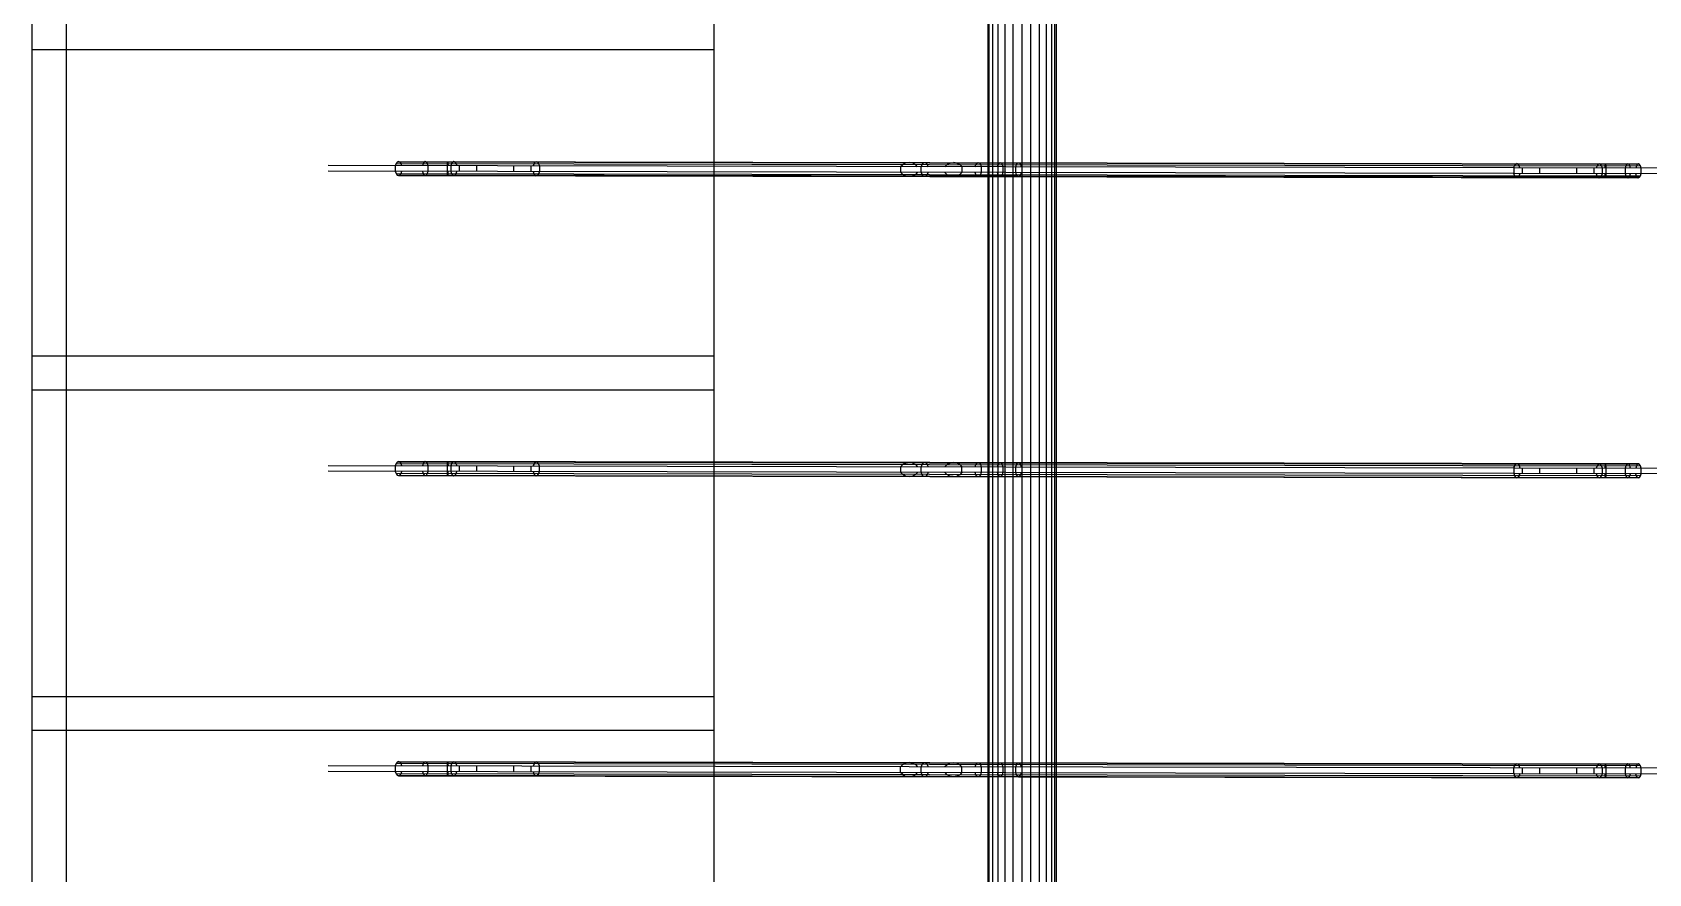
# Model space of a CAD drawing. Header units: inches. Extents: x 0 to 54693, y 0 to 31146.
# Drawn here: x 50653.2 to 51127.7, y 14595.5 to 14842.5 of the extents above; entities that cross this region are included whole.
import ezdxf

# ---------------------------------------------------------------- set-up
doc = ezdxf.new("R2010")
doc.units = ezdxf.units.IN
doc.header["$MEASUREMENT"] = 0
doc.layers.add('Added', color=3, linetype='Continuous')

msp = doc.modelspace()

# ---------------------------------------------------------------- linework, layer by layer
at = {"layer": 'Added', "linetype": 'Continuous', "lineweight": -2, "ltscale": 0.18}
for p, q in [((50653.23, 13843.54), (50653.23, 18243.35)), ((50663.23, 14353.54), (50663.23, 15333.24)), ((50853.23, 15333.24), (50853.23, 14353.54)), ((50933.73, 15327.61), (50933.73, 14373.47)), ((50934.07, 14373.47), (50934.07, 15327.61)), ((50935.07, 15327.61), (50935.07, 14373.47)), ((50936.66, 15327.61), (50936.66, 14373.47)), ((50938.73, 15327.61), (50938.73, 14373.47)), ((50941.14, 14373.47), (50941.14, 15327.61)), ((50943.73, 14373.47), (50943.73, 15327.61)), ((50946.32, 14373.47), (50946.32, 15327.61)), ((50948.73, 15327.61), (50948.73, 14373.47)), ((50950.8, 15327.61), (50950.8, 14373.47)), ((50952.39, 15327.61), (50952.39, 14373.47)), ((50953.39, 14373.47), (50953.39, 15327.61)), ((50953.73, 15327.61), (50953.73, 14373.47)), ((50653.23, 14837.51), (50853.23, 14837.51)), ((51150.07, 14802.62), (50740.09, 14803.39)), ((50759.77, 14803.35), (50759.76, 14801.71)), ((50760.02, 14804), (50759.77, 14803.35)), ((50760.36, 14804.43), (50760.02, 14804)), ((50760.02, 14804), (51125.23, 14803.32)), ((50760.75, 14804.58), (50760.36, 14804.43)), ((51124.96, 14803.75), (50760.36, 14804.43)), ((50761.13, 14804.43), (50760.75, 14804.58)), ((50760.75, 14804.58), (51124.64, 14803.9)), ((50761.47, 14804), (50761.13, 14804.43)), ((50761.71, 14803.35), (50761.47, 14804)), ((50767.97, 14803.99), (50767.76, 14803.33)), ((50768.25, 14804.42), (50767.97, 14803.99)), ((50768.58, 14804.57), (50768.25, 14804.42)), ((50768.9, 14804.42), (50768.58, 14804.57)), ((50769.18, 14803.99), (50768.9, 14804.42)), ((50769.38, 14803.33), (50769.18, 14803.99)), ((50769.38, 14801.69), (50769.38, 14803.33)), ((50775.07, 14801.68), (50775.08, 14803.32)), ((50775.08, 14803.32), (50775.1, 14803.98)), ((50775.1, 14803.98), (50775.13, 14804.41)), ((50775.13, 14804.41), (50775.17, 14804.55)), ((50775.17, 14804.55), (50775.2, 14804.41)), ((50775.2, 14804.41), (50775.23, 14803.98)), ((50775.23, 14803.98), (50775.24, 14803.32)), ((50776.08, 14803.32), (50776.07, 14801.67)), ((50776.31, 14803.97), (50776.08, 14803.32)), ((50776.63, 14804.4), (50776.31, 14803.97)), ((50776.99, 14804.55), (50776.63, 14804.4)), ((50777.35, 14804.4), (50776.99, 14804.55)), ((50777.67, 14803.97), (50777.35, 14804.4)), ((50777.89, 14803.32), (50777.67, 14803.97)), ((50778.61, 14801.67), (50778.61, 14803.31)), ((50783.58, 14803.31), (50783.57, 14801.66)), ((50794.57, 14801.64), (50794.58, 14803.28)), ((50799.54, 14803.28), (50799.53, 14801.63)), ((50800.27, 14803.27), (50800.5, 14803.93)), ((50800.5, 14803.93), (50800.27, 14803.27)), ((50800.5, 14803.93), (50800.82, 14804.36)), ((50801.18, 14804.51), (50800.82, 14804.36)), ((50801.54, 14804.36), (50801.18, 14804.51)), ((50801.54, 14804.36), (50801.85, 14803.93)), ((50801.85, 14803.93), (50802.08, 14803.27)), ((50802.08, 14803.27), (50802.07, 14801.63)), ((50908.08, 14803.07), (50908.07, 14801.43)), ((50908.08, 14803.07), (50908.71, 14803.73)), ((50909.59, 14804.15), (50908.71, 14803.73)), ((50909.59, 14804.15), (50910.58, 14804.3)), ((50911.58, 14804.15), (50910.58, 14804.3)), ((50911.58, 14804.15), (50912.45, 14803.72)), ((50913.08, 14803.06), (50912.45, 14803.72)), ((50914.11, 14801.42), (50914.12, 14803.06)), ((50914.12, 14803.06), (50914.38, 14803.71)), ((50914.38, 14803.71), (50914.74, 14804.14)), ((50914.74, 14804.14), (50915.15, 14804.29)), ((50915.15, 14804.29), (50915.56, 14804.14)), ((50915.56, 14804.14), (50915.91, 14803.71)), ((50915.91, 14803.71), (50916.16, 14803.06)), ((50921.71, 14803.7), (50921.08, 14803.05)), ((50922.59, 14804.13), (50921.71, 14803.7)), ((50922.59, 14804.13), (50923.58, 14804.28)), ((50924.58, 14804.13), (50923.58, 14804.28)), ((50924.58, 14804.13), (50925.45, 14803.69)), ((50925.45, 14803.69), (50926.08, 14803.04)), ((50926.08, 14803.04), (50926.07, 14801.39)), ((50929.97, 14803.03), (50930.2, 14803.68)), ((50930.2, 14803.68), (50930.52, 14804.11)), ((50930.52, 14804.11), (50930.88, 14804.26)), ((50930.88, 14804.26), (50931.24, 14804.11)), ((50931.24, 14804.11), (50931.55, 14803.68)), ((50931.55, 14803.68), (50931.78, 14803.03)), ((50931.78, 14803.03), (50931.77, 14801.38)), ((50936.55, 14803.02), (50936.75, 14803.67)), ((50936.75, 14803.67), (50937.03, 14804.1)), ((50937.03, 14804.1), (50937.35, 14804.25)), ((50937.35, 14804.25), (50937.67, 14804.1)), ((50937.67, 14804.1), (50937.94, 14803.67)), ((50937.94, 14803.67), (50938.14, 14803.02)), ((50938.14, 14803.02), (50938.13, 14801.37)), ((50941.92, 14801.36), (50941.93, 14803.01)), ((50941.93, 14803.01), (50942.12, 14803.66)), ((50942.12, 14803.66), (50942.39, 14804.09)), ((50942.39, 14804.09), (50942.69, 14804.24)), ((50942.69, 14804.24), (50942.99, 14804.09)), ((50942.99, 14804.09), (50943.25, 14803.66)), ((50943.25, 14803.66), (50943.44, 14803.01)), ((51088.08, 14802.73), (51088.07, 14801.09)), ((51088.08, 14802.73), (51088.31, 14803.39)), ((51088.31, 14803.39), (51088.63, 14803.82)), ((51088.63, 14803.82), (51088.31, 14803.39)), ((51088.63, 14803.82), (51088.99, 14803.97)), ((51089.35, 14803.82), (51088.99, 14803.97)), ((51089.66, 14803.39), (51089.35, 14803.82)), ((51089.89, 14802.73), (51089.66, 14803.39)), ((51090.6, 14801.08), (51090.61, 14802.73)), ((51095.58, 14802.72), (51095.57, 14801.08)), ((51106.57, 14801.06), (51106.58, 14802.7)), ((51111.54, 14802.69), (51111.53, 14801.05)), ((51112.5, 14803.34), (51112.27, 14802.69)), ((51112.82, 14803.77), (51112.5, 14803.34)), ((51113.18, 14803.92), (51112.82, 14803.77)), ((51113.54, 14803.77), (51113.18, 14803.92)), ((51113.85, 14803.34), (51113.54, 14803.77)), ((51114.08, 14802.69), (51113.85, 14803.34)), ((51114.07, 14801.04), (51114.08, 14802.69)), ((51114.91, 14802.68), (51114.94, 14803.34)), ((51114.94, 14803.34), (51114.97, 14803.77)), ((51114.97, 14803.77), (51115, 14803.92)), ((51115, 14803.92), (51115.03, 14803.77)), ((51115.03, 14803.77), (51115.06, 14803.34)), ((51115.06, 14803.34), (51115.08, 14802.68)), ((51115.08, 14802.68), (51115.07, 14801.04)), ((51120.77, 14802.67), (51120.76, 14801.03)), ((51120.97, 14803.33), (51120.77, 14802.67)), ((51121.25, 14803.76), (51120.97, 14803.33)), ((51121.57, 14803.91), (51121.25, 14803.76)), ((51121.89, 14803.76), (51121.57, 14803.91)), ((51122.16, 14803.33), (51121.89, 14803.76)), ((51122.36, 14802.67), (51122.16, 14803.33)), ((51124.05, 14803.32), (51123.85, 14802.67)), ((51124.33, 14803.75), (51124.05, 14803.32)), ((51124.64, 14803.9), (51124.33, 14803.75)), ((51124.96, 14803.75), (51124.64, 14803.9)), ((51125.23, 14803.32), (51124.96, 14803.75)), ((51125.43, 14802.66), (51125.23, 14803.32)), ((51125.42, 14801.02), (51125.43, 14802.66)), ((51150.06, 14800.97), (50740.08, 14801.74)), ((50759.76, 14801.71), (50760, 14801.05)), ((50760, 14801.05), (51125.22, 14800.37)), ((50760, 14801.05), (50760.34, 14800.62)), ((51124.94, 14799.94), (50760.34, 14800.62)), ((50760.34, 14800.62), (50760.72, 14800.47)), ((50760.72, 14800.47), (50761.11, 14800.62)), ((50760.72, 14800.47), (51124.62, 14799.79)), ((50761.11, 14800.62), (50761.45, 14801.05)), ((50761.45, 14801.05), (50761.7, 14801.7)), ((50767.75, 14801.69), (50767.95, 14801.04)), ((50767.95, 14801.04), (50768.23, 14800.61)), ((50768.23, 14800.61), (50768.56, 14800.45)), ((50768.56, 14800.45), (50768.88, 14800.6)), ((50768.88, 14800.6), (50769.17, 14801.03)), ((50769.17, 14801.03), (50769.38, 14801.69)), ((50775.09, 14801.02), (50775.07, 14801.68)), ((50775.11, 14800.59), (50775.09, 14801.02)), ((50775.15, 14800.44), (50775.11, 14800.59)), ((50775.18, 14800.59), (50775.15, 14800.44)), ((50775.21, 14801.02), (50775.18, 14800.59)), ((50775.23, 14801.68), (50775.21, 14801.02)), ((50776.07, 14801.67), (50776.3, 14801.02)), ((50776.3, 14801.02), (50776.61, 14800.59)), ((50776.61, 14800.59), (50776.97, 14800.44)), ((50776.97, 14800.44), (50777.33, 14800.59)), ((50777.33, 14800.59), (50777.65, 14801.02)), ((50777.65, 14801.02), (50777.88, 14801.67)), ((50800.26, 14801.63), (50800.48, 14800.97)), ((50800.48, 14800.97), (50800.8, 14800.54)), ((50800.8, 14800.54), (50801.16, 14800.39)), ((50801.52, 14800.54), (50801.16, 14800.39)), ((50801.84, 14800.97), (50801.52, 14800.54)), ((50802.07, 14801.63), (50801.84, 14800.97)), ((50908.07, 14801.43), (50908.7, 14800.77)), ((50909.56, 14800.34), (50908.7, 14800.77)), ((50910.56, 14800.19), (50909.56, 14800.34)), ((50911.56, 14800.34), (50910.56, 14800.19)), ((50912.44, 14800.76), (50911.56, 14800.34)), ((50913.07, 14801.42), (50912.44, 14800.76)), ((50914.37, 14800.76), (50914.11, 14801.42)), ((50914.72, 14800.33), (50914.37, 14800.76)), ((50915.13, 14800.18), (50914.72, 14800.33)), ((50915.53, 14800.33), (50915.13, 14800.18)), ((50915.89, 14800.76), (50915.53, 14800.33)), ((50916.15, 14801.41), (50915.89, 14800.76)), ((50921.07, 14801.4), (50921.26, 14801.4)), ((50921.7, 14800.75), (50921.07, 14801.4)), ((50921.7, 14800.75), (50922.56, 14800.32)), ((50923.56, 14800.16), (50922.56, 14800.32)), ((50923.56, 14800.16), (50924.56, 14800.31)), ((50925.44, 14800.74), (50924.56, 14800.31)), ((50926.07, 14801.39), (50925.44, 14800.74)), ((50930.18, 14800.73), (50929.96, 14801.39)), ((50930.5, 14800.3), (50930.18, 14800.73)), ((50930.86, 14800.15), (50930.5, 14800.3)), ((50931.22, 14800.3), (50930.86, 14800.15)), ((50931.54, 14800.73), (50931.22, 14800.3)), ((50931.77, 14801.38), (50931.54, 14800.73)), ((50936.74, 14800.72), (50936.54, 14801.37)), ((50937.01, 14800.29), (50936.74, 14800.72)), ((50937.33, 14800.14), (50937.01, 14800.29)), ((50937.65, 14800.29), (50937.33, 14800.14)), ((50937.93, 14800.72), (50937.65, 14800.29)), ((50938.13, 14801.37), (50937.93, 14800.72)), ((50942.11, 14800.71), (50941.92, 14801.36)), ((50942.37, 14800.28), (50942.11, 14800.71)), ((50942.67, 14800.13), (50942.37, 14800.28)), ((50942.97, 14800.28), (50942.67, 14800.13)), ((50943.24, 14800.71), (50942.97, 14800.28)), ((50943.43, 14801.36), (50943.24, 14800.71)), ((51088.29, 14800.43), (51088.07, 14801.09)), ((51088.61, 14800), (51088.29, 14800.43)), ((51088.97, 14799.85), (51088.61, 14800)), ((51088.97, 14799.85), (51089.33, 14800)), ((51089.65, 14800.43), (51089.33, 14800)), ((51089.88, 14801.09), (51089.65, 14800.43)), ((51112.26, 14801.04), (51112.48, 14800.39)), ((51112.48, 14800.39), (51112.8, 14799.96)), ((51112.8, 14799.96), (51113.16, 14799.81)), ((51113.16, 14799.81), (51113.52, 14799.96)), ((51113.52, 14799.96), (51113.84, 14800.39)), ((51113.84, 14800.39), (51114.07, 14801.04)), ((51114.92, 14800.38), (51114.91, 14801.04)), ((51114.95, 14799.96), (51114.92, 14800.38)), ((51114.98, 14799.81), (51114.95, 14799.96)), ((51115.01, 14799.96), (51114.98, 14799.81)), ((51115.04, 14800.38), (51115.01, 14799.96)), ((51115.07, 14801.04), (51115.04, 14800.38)), ((51120.76, 14801.03), (51120.96, 14800.37)), ((51120.96, 14800.37), (51121.23, 14799.94)), ((51121.23, 14799.94), (51121.55, 14799.79)), ((51121.55, 14799.79), (51121.87, 14799.94)), ((51121.87, 14799.94), (51122.14, 14800.37)), ((51122.14, 14800.37), (51122.35, 14801.03)), ((51123.84, 14801.02), (51124.03, 14800.37)), ((51124.03, 14800.37), (51124.31, 14799.94)), ((51124.31, 14799.94), (51124.62, 14799.79)), ((51124.62, 14799.79), (51124.94, 14799.94)), ((51124.94, 14799.94), (51125.22, 14800.37)), ((51125.22, 14800.37), (51125.42, 14801.02)), ((50653.23, 14747.51), (50853.23, 14747.51)), ((50653.23, 14737.51), (50853.23, 14737.51)), ((51150.06, 14712.89), (50740.08, 14713.65)), ((50740.09, 14715.3), (51150.07, 14714.53)), ((50759.77, 14715.26), (50759.76, 14713.62)), ((50759.76, 14713.62), (50760, 14712.96)), ((50760.02, 14715.92), (50759.77, 14715.26)), ((51125.22, 14712.28), (50760, 14712.96)), ((50760, 14712.96), (50760.34, 14712.53)), ((50760.36, 14716.34), (50760.02, 14715.92)), ((50760.02, 14715.92), (51125.23, 14715.23)), ((50760.34, 14712.53), (51124.94, 14711.85)), ((50760.34, 14712.53), (50760.72, 14712.38)), ((50760.75, 14716.49), (50760.36, 14716.34)), ((51124.96, 14715.66), (50760.36, 14716.34)), ((50760.72, 14712.38), (50761.11, 14712.53)), ((50760.72, 14712.38), (51124.62, 14711.7)), ((51124.64, 14715.81), (50760.75, 14716.49)), ((50761.13, 14716.34), (50760.75, 14716.49)), ((50761.11, 14712.53), (50761.45, 14712.96)), ((50761.47, 14715.91), (50761.13, 14716.34)), ((50761.45, 14712.96), (50761.7, 14713.61)), ((50761.71, 14715.26), (50761.47, 14715.91)), ((50767.75, 14713.6), (50767.95, 14712.95)), ((50767.97, 14715.9), (50767.76, 14715.25)), ((50767.95, 14712.95), (50768.23, 14712.52)), ((50768.25, 14716.33), (50767.97, 14715.9)), ((50768.23, 14712.52), (50768.56, 14712.37)), ((50768.58, 14716.48), (50768.25, 14716.33)), ((50768.56, 14712.37), (50768.88, 14712.52)), ((50768.9, 14716.33), (50768.58, 14716.48)), ((50768.88, 14712.52), (50769.17, 14712.94)), ((50769.18, 14715.9), (50768.9, 14716.33)), ((50769.17, 14712.94), (50769.38, 14713.6)), ((50769.38, 14715.24), (50769.18, 14715.9)), ((50769.38, 14713.6), (50769.38, 14715.24)), ((50775.07, 14713.59), (50775.08, 14715.23)), ((50775.09, 14712.93), (50775.07, 14713.59)), ((50775.08, 14715.23), (50775.1, 14715.89)), ((50775.11, 14712.5), (50775.09, 14712.93)), ((50775.1, 14715.89), (50775.13, 14716.32)), ((50775.15, 14712.35), (50775.11, 14712.5)), ((50775.13, 14716.32), (50775.17, 14716.47)), ((50775.18, 14712.5), (50775.15, 14712.35)), ((50775.17, 14716.47), (50775.2, 14716.32)), ((50775.21, 14712.93), (50775.18, 14712.5)), ((50775.2, 14716.32), (50775.23, 14715.89)), ((50775.23, 14713.59), (50775.21, 14712.93)), ((50775.23, 14715.89), (50775.24, 14715.23)), ((50776.08, 14715.23), (50776.07, 14713.59)), ((50776.07, 14713.59), (50776.3, 14712.93)), ((50776.31, 14715.89), (50776.08, 14715.23)), ((50776.3, 14712.93), (50776.61, 14712.5)), ((50776.63, 14716.31), (50776.31, 14715.89)), ((50776.61, 14712.5), (50776.97, 14712.35)), ((50776.99, 14716.46), (50776.63, 14716.31)), ((50776.97, 14712.35), (50777.33, 14712.5)), ((50777.35, 14716.31), (50776.99, 14716.46)), ((50777.33, 14712.5), (50777.65, 14712.93)), ((50777.67, 14715.88), (50777.35, 14716.31)), ((50777.65, 14712.93), (50777.88, 14713.58)), ((50777.89, 14715.23), (50777.67, 14715.88)), ((50778.61, 14713.58), (50778.61, 14715.23)), ((50783.58, 14715.22), (50783.57, 14713.57)), ((50794.57, 14713.55), (50794.58, 14715.2)), ((50799.54, 14715.19), (50799.53, 14713.54)), ((50800.26, 14713.54), (50800.48, 14712.89)), ((50800.27, 14715.19), (50800.5, 14715.84)), ((50800.5, 14715.84), (50800.27, 14715.19)), ((50800.48, 14712.89), (50800.8, 14712.46)), ((50800.5, 14715.84), (50800.82, 14716.27)), ((50800.8, 14712.46), (50801.16, 14712.31)), ((50800.82, 14716.27), (50801.18, 14716.42)), ((50801.16, 14712.31), (50801.52, 14712.45)), ((50801.54, 14716.27), (50801.18, 14716.42)), ((50801.52, 14712.45), (50801.84, 14712.88)), ((50801.85, 14715.84), (50801.54, 14716.27)), ((50801.84, 14712.88), (50802.07, 14713.54)), ((50802.08, 14715.18), (50801.85, 14715.84)), ((50802.07, 14713.54), (50802.08, 14715.18)), ((50908.08, 14714.98), (50908.07, 14713.34)), ((50908.07, 14713.34), (50908.7, 14712.68)), ((50908.08, 14714.98), (50908.71, 14715.64)), ((50909.56, 14712.25), (50908.7, 14712.68)), ((50908.71, 14715.64), (50909.59, 14716.07)), ((50909.59, 14716.07), (50908.71, 14715.64)), ((50910.56, 14712.1), (50909.56, 14712.25)), ((50909.59, 14716.07), (50910.58, 14716.21)), ((50910.56, 14712.1), (50911.56, 14712.25)), ((50911.58, 14716.06), (50910.58, 14716.21)), ((50912.44, 14712.68), (50911.56, 14712.25)), ((50911.58, 14716.06), (50912.45, 14715.63)), ((50912.44, 14712.68), (50913.07, 14713.33)), ((50912.45, 14715.63), (50913.08, 14714.97)), ((50914.11, 14713.33), (50914.12, 14714.97)), ((50914.37, 14712.67), (50914.11, 14713.33)), ((50914.12, 14714.97), (50914.38, 14715.63)), ((50914.72, 14712.24), (50914.37, 14712.67)), ((50914.38, 14715.63), (50914.74, 14716.06)), ((50915.13, 14712.09), (50914.72, 14712.24)), ((50914.74, 14716.06), (50915.15, 14716.2)), ((50915.53, 14712.24), (50915.13, 14712.09)), ((50915.15, 14716.2), (50915.56, 14716.05)), ((50915.89, 14712.67), (50915.53, 14712.24)), ((50915.56, 14716.05), (50915.91, 14715.62)), ((50916.15, 14713.32), (50915.89, 14712.67)), ((50915.91, 14715.62), (50916.16, 14714.97)), ((50921.07, 14713.31), (50921.7, 14712.66)), ((50921.71, 14715.61), (50921.08, 14714.96)), ((50922.56, 14712.23), (50921.7, 14712.66)), ((50922.59, 14716.04), (50921.71, 14715.61)), ((50921.71, 14715.61), (50922.59, 14716.04)), ((50923.56, 14712.08), (50922.56, 14712.23)), ((50922.59, 14716.04), (50923.58, 14716.19)), ((50923.56, 14712.08), (50924.56, 14712.22)), ((50924.58, 14716.04), (50923.58, 14716.19)), ((50925.44, 14712.65), (50924.56, 14712.22)), ((50925.45, 14715.61), (50924.58, 14716.04)), ((50926.07, 14713.31), (50925.44, 14712.65)), ((50925.45, 14715.61), (50926.08, 14714.95)), ((50926.07, 14713.31), (50926.08, 14714.95)), ((50930.18, 14712.64), (50929.96, 14713.3)), ((50929.97, 14714.94), (50930.2, 14715.6)), ((50930.5, 14712.21), (50930.18, 14712.64)), ((50930.2, 14715.6), (50930.52, 14716.03)), ((50930.86, 14712.06), (50930.5, 14712.21)), ((50930.52, 14716.03), (50930.88, 14716.17)), ((50931.22, 14712.21), (50930.86, 14712.06)), ((50930.88, 14716.17), (50931.24, 14716.02)), ((50931.54, 14712.64), (50931.22, 14712.21)), ((50931.24, 14716.02), (50931.55, 14715.59)), ((50931.77, 14713.29), (50931.54, 14712.64)), ((50931.55, 14715.59), (50931.78, 14714.94)), ((50931.78, 14714.94), (50931.77, 14713.29)), ((50936.74, 14712.63), (50936.54, 14713.29)), ((50936.55, 14714.93), (50936.75, 14715.58)), ((50937.01, 14712.2), (50936.74, 14712.63)), ((50936.75, 14715.58), (50937.03, 14716.01)), ((50937.33, 14712.05), (50937.01, 14712.2)), ((50937.03, 14716.01), (50937.35, 14716.16)), ((50937.65, 14712.2), (50937.33, 14712.05)), ((50937.35, 14716.16), (50937.67, 14716.01)), ((50937.93, 14712.63), (50937.65, 14712.2)), ((50937.67, 14716.01), (50937.94, 14715.58)), ((50938.13, 14713.28), (50937.93, 14712.63)), ((50937.94, 14715.58), (50938.14, 14714.93)), ((50938.14, 14714.93), (50938.13, 14713.28)), ((50941.92, 14713.28), (50941.93, 14714.92)), ((50942.11, 14712.62), (50941.92, 14713.28)), ((50941.93, 14714.92), (50942.12, 14715.57)), ((50942.37, 14712.19), (50942.11, 14712.62)), ((50942.12, 14715.57), (50942.39, 14716)), ((50942.67, 14712.04), (50942.37, 14712.19)), ((50942.39, 14716), (50942.69, 14716.15)), ((50942.97, 14712.19), (50942.67, 14712.04)), ((50942.69, 14716.15), (50942.99, 14716)), ((50943.24, 14712.62), (50942.97, 14712.19)), ((50942.99, 14716), (50943.25, 14715.57)), ((50943.43, 14713.27), (50943.24, 14712.62)), ((50943.25, 14715.57), (50943.44, 14714.92)), ((51088.08, 14714.65), (51088.07, 14713)), ((51088.07, 14713), (51088.29, 14712.35)), ((51088.08, 14714.65), (51088.31, 14715.3)), ((51088.31, 14715.3), (51088.08, 14714.65)), ((51088.29, 14712.35), (51088.61, 14711.92)), ((51088.31, 14715.3), (51088.63, 14715.73)), ((51088.63, 14715.73), (51088.31, 14715.3)), ((51088.63, 14715.73), (51088.99, 14715.88)), ((51089.35, 14715.73), (51088.99, 14715.88)), ((51089.65, 14712.34), (51089.33, 14711.92)), ((51089.33, 14711.92), (51089.65, 14712.34)), ((51089.35, 14715.73), (51089.66, 14715.3)), ((51089.88, 14713), (51089.65, 14712.34)), ((51089.65, 14712.34), (51089.88, 14713)), ((51089.66, 14715.3), (51089.89, 14714.64)), ((51090.6, 14713), (51090.61, 14714.64)), ((51095.58, 14714.63), (51095.57, 14712.99)), ((51106.57, 14712.97), (51106.58, 14714.61)), ((51111.54, 14714.6), (51111.53, 14712.96)), ((51112.26, 14712.96), (51112.48, 14712.3)), ((51112.5, 14715.26), (51112.27, 14714.6)), ((51112.48, 14712.3), (51112.8, 14711.87)), ((51112.82, 14715.68), (51112.5, 14715.26)), ((51113.18, 14715.83), (51112.82, 14715.68)), ((51113.54, 14715.68), (51113.18, 14715.83)), ((51113.52, 14711.87), (51113.84, 14712.3)), ((51113.85, 14715.25), (51113.54, 14715.68)), ((51113.84, 14712.3), (51114.07, 14712.95)), ((51114.08, 14714.6), (51113.85, 14715.25)), ((51114.07, 14712.95), (51114.08, 14714.6)), ((51114.91, 14714.6), (51114.94, 14715.25)), ((51114.92, 14712.3), (51114.91, 14712.95)), ((51114.95, 14711.87), (51114.92, 14712.3)), ((51114.94, 14715.25), (51114.97, 14715.68)), ((51114.97, 14715.68), (51115, 14715.83)), ((51115, 14715.83), (51115.03, 14715.68)), ((51115.04, 14712.3), (51115.01, 14711.87)), ((51115.03, 14715.68), (51115.06, 14715.25)), ((51115.07, 14712.95), (51115.04, 14712.3)), ((51115.06, 14715.25), (51115.08, 14714.6)), ((51115.08, 14714.6), (51115.07, 14712.95)), ((51120.77, 14714.59), (51120.76, 14712.94)), ((51120.76, 14712.94), (51120.96, 14712.29)), ((51120.97, 14715.24), (51120.77, 14714.59)), ((51120.96, 14712.29), (51121.23, 14711.86)), ((51121.25, 14715.67), (51120.97, 14715.24)), ((51121.57, 14715.82), (51121.25, 14715.67)), ((51121.89, 14715.67), (51121.57, 14715.82)), ((51121.87, 14711.85), (51122.14, 14712.28)), ((51122.16, 14715.24), (51121.89, 14715.67)), ((51122.14, 14712.28), (51122.35, 14712.94)), ((51122.36, 14714.58), (51122.16, 14715.24)), ((51123.84, 14712.93), (51124.03, 14712.28)), ((51124.05, 14715.23), (51123.85, 14714.58)), ((51124.03, 14712.28), (51124.31, 14711.85)), ((51124.33, 14715.66), (51124.05, 14715.23)), ((51124.64, 14715.81), (51124.33, 14715.66)), ((51124.96, 14715.66), (51124.64, 14715.81)), ((51124.94, 14711.85), (51125.22, 14712.28)), ((51125.23, 14715.23), (51124.96, 14715.66)), ((51125.22, 14712.28), (51125.42, 14712.93)), ((51125.43, 14714.58), (51125.23, 14715.23)), ((51125.42, 14712.93), (51125.43, 14714.58)), ((51088.61, 14711.92), (51088.97, 14711.77)), ((51089.33, 14711.92), (51088.97, 14711.77)), ((51112.8, 14711.87), (51113.16, 14711.72)), ((51113.16, 14711.72), (51113.52, 14711.87)), ((51114.98, 14711.72), (51114.95, 14711.87)), ((51115.01, 14711.87), (51114.98, 14711.72)), ((51121.23, 14711.86), (51121.55, 14711.71)), ((51121.55, 14711.71), (51121.87, 14711.85)), ((51124.31, 14711.85), (51124.62, 14711.7)), ((51124.62, 14711.7), (51124.94, 14711.85)), ((50653.23, 14647.51), (50853.23, 14647.51)), ((50853.23, 14637.51), (50653.23, 14637.51)), ((51150.07, 14626.44), (50740.09, 14627.21)), ((50759.77, 14627.17), (50759.76, 14625.53)), ((50760.02, 14627.83), (50759.77, 14627.17)), ((50760.36, 14628.26), (50760.02, 14627.83)), ((51125.23, 14627.14), (50760.02, 14627.83)), ((50760.75, 14628.41), (50760.36, 14628.26)), ((51124.96, 14627.57), (50760.36, 14628.26)), ((50761.13, 14628.26), (50760.75, 14628.41)), ((50760.75, 14628.41), (51124.64, 14627.72)), ((50761.47, 14627.82), (50761.13, 14628.26)), ((50761.71, 14627.17), (50761.47, 14627.82)), ((50767.97, 14627.81), (50767.76, 14627.16)), ((50768.25, 14628.24), (50767.97, 14627.81)), ((50768.58, 14628.39), (50768.25, 14628.24)), ((50768.9, 14628.24), (50768.58, 14628.39)), ((50769.18, 14627.81), (50768.9, 14628.24)), ((50769.38, 14627.16), (50769.18, 14627.81)), ((50769.38, 14625.51), (50769.38, 14627.16)), ((50775.07, 14625.5), (50775.08, 14627.14)), ((50775.08, 14627.14), (50775.1, 14627.8)), ((50775.1, 14627.8), (50775.13, 14628.23)), ((50775.13, 14628.23), (50775.17, 14628.38)), ((50775.17, 14628.38), (50775.2, 14628.23)), ((50775.2, 14628.23), (50775.23, 14627.8)), ((50775.23, 14627.8), (50775.24, 14627.14)), ((50776.08, 14627.14), (50776.07, 14625.5)), ((50776.31, 14627.8), (50776.08, 14627.14)), ((50776.63, 14628.23), (50776.31, 14627.8)), ((50776.99, 14628.38), (50776.63, 14628.23)), ((50777.35, 14628.22), (50776.99, 14628.38)), ((50777.67, 14627.79), (50777.35, 14628.22)), ((50777.89, 14627.14), (50777.67, 14627.79)), ((50778.61, 14625.49), (50778.61, 14627.14)), ((50783.58, 14627.13), (50783.57, 14625.48)), ((50794.57, 14625.46), (50794.58, 14627.11)), ((50799.54, 14627.1), (50799.53, 14625.45)), ((50800.5, 14627.75), (50800.27, 14627.1)), ((50800.5, 14627.75), (50800.82, 14628.18)), ((50801.18, 14628.33), (50800.82, 14628.18)), ((50801.18, 14628.33), (50801.54, 14628.18)), ((50801.85, 14627.75), (50801.54, 14628.18)), ((50801.85, 14627.75), (50802.08, 14627.09)), ((50802.07, 14625.45), (50802.08, 14627.09)), ((50908.07, 14625.25), (50908.08, 14626.9)), ((50908.71, 14627.55), (50908.08, 14626.9)), ((50908.71, 14627.55), (50909.59, 14627.98)), ((50909.59, 14627.98), (50908.71, 14627.55)), ((50910.58, 14628.12), (50909.59, 14627.98)), ((50910.58, 14628.12), (50911.58, 14627.97)), ((50911.58, 14627.97), (50912.45, 14627.54)), ((50912.45, 14627.54), (50913.08, 14626.89)), ((50914.11, 14625.24), (50914.12, 14626.88)), ((50914.12, 14626.88), (50914.38, 14627.54)), ((50914.38, 14627.54), (50914.74, 14627.97)), ((50914.74, 14627.97), (50915.15, 14628.12)), ((50915.15, 14628.12), (50915.56, 14627.97)), ((50915.56, 14627.97), (50915.91, 14627.54)), ((50915.91, 14627.54), (50916.16, 14626.88)), ((50921.71, 14627.52), (50921.08, 14626.87)), ((50921.27, 14626.87), (50921.08, 14626.87)), ((50922.59, 14627.95), (50921.71, 14627.52)), ((50923.58, 14628.1), (50922.59, 14627.95)), ((50923.58, 14628.1), (50924.58, 14627.95)), ((50924.58, 14627.95), (50925.45, 14627.52)), ((50926.08, 14626.86), (50925.45, 14627.52)), ((50926.07, 14625.22), (50926.08, 14626.86)), ((50929.97, 14626.85), (50930.2, 14627.51)), ((50930.2, 14627.51), (50930.52, 14627.94)), ((50930.52, 14627.94), (50930.88, 14628.09)), ((50930.88, 14628.09), (50931.24, 14627.94)), ((50931.24, 14627.94), (50931.55, 14627.51)), ((50931.55, 14627.51), (50931.78, 14626.85)), ((50931.78, 14626.85), (50931.77, 14625.21)), ((50936.55, 14626.84), (50936.75, 14627.5)), ((50936.75, 14627.5), (50937.03, 14627.93)), ((50937.03, 14627.93), (50937.35, 14628.07)), ((50937.35, 14628.07), (50937.67, 14627.92)), ((50937.67, 14627.92), (50937.94, 14627.49)), ((50937.94, 14627.49), (50938.14, 14626.84)), ((50938.14, 14626.84), (50938.13, 14625.19)), ((50941.92, 14625.19), (50941.93, 14626.83)), ((50941.93, 14626.83), (50942.12, 14627.49)), ((50942.12, 14627.49), (50942.39, 14627.92)), ((50942.39, 14627.92), (50942.69, 14628.06)), ((50942.69, 14628.06), (50942.99, 14627.91)), ((50942.99, 14627.91), (50943.25, 14627.48)), ((50943.25, 14627.48), (50943.44, 14626.83)), ((51088.08, 14626.56), (51088.31, 14627.21)), ((51088.31, 14627.21), (51088.63, 14627.64)), ((51088.63, 14627.64), (51088.31, 14627.21)), ((51088.99, 14627.79), (51088.63, 14627.64)), ((51089.35, 14627.64), (51088.99, 14627.79)), ((51089.35, 14627.64), (51089.66, 14627.21)), ((51089.89, 14626.55), (51089.66, 14627.21)), ((51112.5, 14627.17), (51112.27, 14626.51)), ((51112.82, 14627.6), (51112.5, 14627.17)), ((51113.18, 14627.74), (51112.82, 14627.6)), ((51113.54, 14627.59), (51113.18, 14627.74)), ((51113.85, 14627.16), (51113.54, 14627.59)), ((51114.08, 14626.51), (51113.85, 14627.16)), ((51114.91, 14626.51), (51114.94, 14627.16)), ((51114.94, 14627.16), (51114.97, 14627.59)), ((51114.97, 14627.59), (51115, 14627.74)), ((51115, 14627.74), (51115.03, 14627.59)), ((51115.03, 14627.59), (51115.06, 14627.16)), ((51115.06, 14627.16), (51115.08, 14626.51)), ((51120.97, 14627.15), (51120.77, 14626.5)), ((51121.25, 14627.58), (51120.97, 14627.15)), ((51121.57, 14627.73), (51121.25, 14627.58)), ((51121.89, 14627.58), (51121.57, 14627.73)), ((51122.16, 14627.15), (51121.89, 14627.58)), ((51122.36, 14626.49), (51122.16, 14627.15)), ((51124.05, 14627.15), (51123.85, 14626.49)), ((51124.33, 14627.57), (51124.05, 14627.15)), ((51124.64, 14627.72), (51124.33, 14627.57)), ((51124.96, 14627.57), (51124.64, 14627.72)), ((51125.23, 14627.14), (51124.96, 14627.57)), ((51125.43, 14626.49), (51125.23, 14627.14)), ((50740.08, 14625.57), (51150.06, 14624.8)), ((50759.76, 14625.53), (50760, 14624.87)), ((51125.22, 14624.19), (50760, 14624.87)), ((50760, 14624.87), (50760.34, 14624.44)), ((50760.34, 14624.44), (51124.94, 14623.76)), ((50760.34, 14624.44), (50760.72, 14624.29)), ((50760.72, 14624.29), (50761.11, 14624.44)), ((50760.72, 14624.29), (51124.62, 14623.61)), ((50761.11, 14624.44), (50761.45, 14624.87)), ((50761.45, 14624.87), (50761.7, 14625.53)), ((50767.75, 14625.51), (50767.95, 14624.86)), ((50767.95, 14624.86), (50768.23, 14624.43)), ((50768.23, 14624.43), (50768.56, 14624.28)), ((50768.56, 14624.28), (50768.88, 14624.43)), ((50768.88, 14624.43), (50769.17, 14624.86)), ((50769.17, 14624.86), (50769.38, 14625.51)), ((50775.09, 14624.85), (50775.07, 14625.5)), ((50775.11, 14624.42), (50775.09, 14624.85)), ((50775.15, 14624.27), (50775.11, 14624.42)), ((50775.18, 14624.42), (50775.15, 14624.27)), ((50775.21, 14624.85), (50775.18, 14624.42)), ((50775.23, 14625.5), (50775.21, 14624.85)), ((50776.07, 14625.5), (50776.3, 14624.84)), ((50776.3, 14624.84), (50776.61, 14624.41)), ((50776.61, 14624.41), (50776.97, 14624.26)), ((50776.97, 14624.26), (50777.33, 14624.41)), ((50777.33, 14624.41), (50777.65, 14624.84)), ((50777.65, 14624.84), (50777.88, 14625.49)), ((50800.26, 14625.45), (50800.48, 14624.8)), ((50800.8, 14624.37), (50800.48, 14624.8)), ((50800.8, 14624.37), (50801.16, 14624.22)), ((50801.16, 14624.22), (50801.52, 14624.37)), ((50801.84, 14624.8), (50801.52, 14624.37)), ((50801.52, 14624.37), (50801.84, 14624.8)), ((50801.84, 14624.8), (50802.07, 14625.45)), ((50908.7, 14624.6), (50908.07, 14625.25)), ((50908.7, 14624.6), (50909.56, 14624.16)), ((50909.56, 14624.16), (50910.56, 14624.01)), ((50911.56, 14624.16), (50910.56, 14624.01)), ((50911.56, 14624.16), (50912.44, 14624.59)), ((50913.07, 14625.24), (50912.44, 14624.59)), ((50914.37, 14624.58), (50914.11, 14625.24)), ((50914.72, 14624.15), (50914.37, 14624.58)), ((50915.13, 14624), (50914.72, 14624.15)), ((50915.53, 14624.15), (50915.13, 14624)), ((50915.89, 14624.58), (50915.53, 14624.15)), ((50916.15, 14625.24), (50915.89, 14624.58)), ((50921.07, 14625.23), (50921.7, 14624.57)), ((50922.56, 14624.14), (50921.7, 14624.57)), ((50923.56, 14623.99), (50922.56, 14624.14)), ((50924.56, 14624.14), (50923.56, 14623.99)), ((50924.56, 14624.14), (50925.44, 14624.56)), ((50926.07, 14625.22), (50925.44, 14624.56)), ((50930.18, 14624.55), (50929.96, 14625.21)), ((50930.5, 14624.12), (50930.18, 14624.55)), ((50930.86, 14623.97), (50930.5, 14624.12)), ((50931.22, 14624.12), (50930.86, 14623.97)), ((50931.54, 14624.55), (50931.22, 14624.12)), ((50931.77, 14625.21), (50931.54, 14624.55)), ((50936.74, 14624.54), (50936.54, 14625.2)), ((50937.01, 14624.11), (50936.74, 14624.54)), ((50937.33, 14623.96), (50937.01, 14624.11)), ((50937.65, 14624.11), (50937.33, 14623.96)), ((50937.93, 14624.54), (50937.65, 14624.11)), ((50938.13, 14625.19), (50937.93, 14624.54)), ((50942.11, 14624.53), (50941.92, 14625.19)), ((50942.37, 14624.1), (50942.11, 14624.53)), ((50942.67, 14623.95), (50942.37, 14624.1)), ((50942.97, 14624.1), (50942.67, 14623.95)), ((50943.24, 14624.53), (50942.97, 14624.1)), ((50943.43, 14625.18), (50943.24, 14624.53)), ((51088.07, 14624.91), (51088.08, 14626.56)), ((51088.07, 14624.91), (51088.29, 14624.26)), ((51088.61, 14623.83), (51088.29, 14624.26)), ((51088.29, 14624.26), (51088.61, 14623.83)), ((51088.97, 14623.68), (51088.61, 14623.83)), ((51089.33, 14623.83), (51088.97, 14623.68)), ((51089.65, 14624.26), (51089.33, 14623.83)), ((51089.33, 14623.83), (51089.65, 14624.26)), ((51089.88, 14624.91), (51089.65, 14624.26)), ((51090.6, 14624.91), (51090.61, 14626.55)), ((51095.58, 14626.54), (51095.57, 14624.9)), ((51106.57, 14624.88), (51106.58, 14626.52)), ((51111.54, 14626.51), (51111.53, 14624.87)), ((51112.26, 14624.87), (51112.48, 14624.21)), ((51112.48, 14624.21), (51112.8, 14623.78)), ((51112.8, 14623.78), (51113.16, 14623.63)), ((51113.16, 14623.63), (51113.52, 14623.78)), ((51113.52, 14623.78), (51113.84, 14624.21)), ((51113.84, 14624.21), (51114.07, 14624.86)), ((51114.07, 14624.86), (51114.08, 14626.51)), ((51114.92, 14624.21), (51114.91, 14624.86)), ((51114.95, 14623.78), (51114.92, 14624.21)), ((51114.98, 14623.63), (51114.95, 14623.78)), ((51115.01, 14623.78), (51114.98, 14623.63)), ((51115.04, 14624.21), (51115.01, 14623.78)), ((51115.07, 14624.86), (51115.04, 14624.21)), ((51115.08, 14626.51), (51115.07, 14624.86)), ((51120.77, 14626.5), (51120.76, 14624.85)), ((51120.76, 14624.85), (51120.96, 14624.2)), ((51120.96, 14624.2), (51121.23, 14623.77)), ((51121.23, 14623.77), (51121.55, 14623.62)), ((51121.55, 14623.62), (51121.87, 14623.77)), ((51121.87, 14623.77), (51122.14, 14624.2)), ((51122.14, 14624.2), (51122.35, 14624.85)), ((51123.84, 14624.85), (51124.03, 14624.19)), ((51124.03, 14624.19), (51124.31, 14623.76)), ((51124.31, 14623.76), (51124.62, 14623.61)), ((51124.62, 14623.61), (51124.94, 14623.76)), ((51124.94, 14623.76), (51125.22, 14624.19)), ((51125.22, 14624.19), (51125.42, 14624.84)), ((51125.42, 14624.84), (51125.43, 14626.49))]:
    msp.add_line(p, q, dxfattribs=at)

doc.saveas('drawing.dxf')
